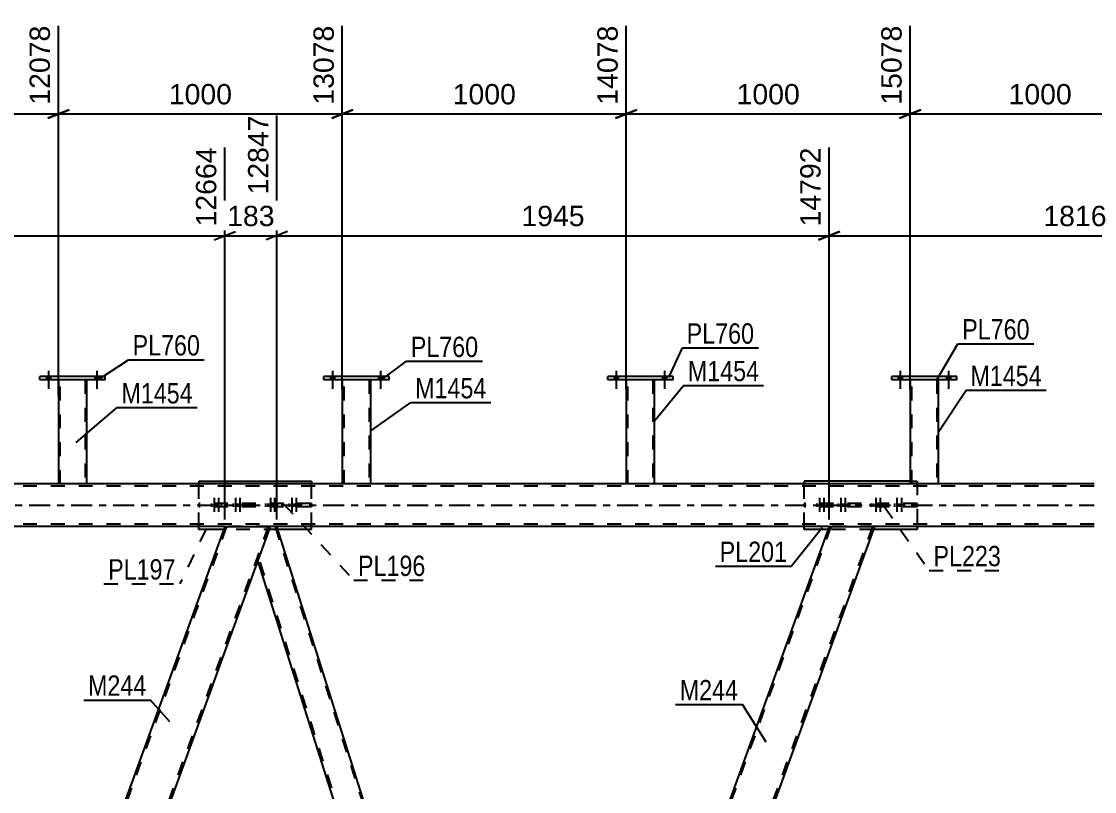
# Model space of a CAD drawing. Header units: millimetres. Extents: x -112 to 729, y -410 to 184.
# Drawn here: x 475 to 626.2, y -40.3 to 68.1 of the extents above; entities that cross this region are included whole.
import ezdxf

# ---------------------------------------------------------------- set-up
doc = ezdxf.new("R2010")
doc.units = ezdxf.units.MM
doc.linetypes.add('DXK_LINE_DOT2', pattern=[3.9198, 1.9599, -1.9599])
doc.linetypes.add('DXK_LINE_DOT3', pattern=[5.9187, 2.979, -0.9799, 0.9799, -0.9799])
doc.styles.add('Arial', font='ARIAL.TTF', dxfattribs={"height": 0.2})
doc.styles.add('Arial Narrow', font='ARIALN.TTF', dxfattribs={"height": 0.2})

# ---------------------------------------------------------------- blocks, each defined once
blk = doc.blocks.new('Part-318931512-2678 - 2534')
at = {"color": 2, "linetype": 'Continuous'}
for p, q in [((503.63, -3), (460.32, -122)), ((510.02, -3), (466.7, -122)), ((503.63, -3), (510.02, -3)), ((466.67, -122), (460.32, -122)), ((466.7, -122), (466.67, -122))]:
    blk.add_line(p, q, dxfattribs=at)
at = {"color": 7, "linetype": 'DXK_LINE_DOT2'}
for p, q in [((503.89, -3), (460.57, -122)), ((509.76, -3), (466.45, -122))]:
    blk.add_line(p, q, dxfattribs=at)
blk = doc.blocks.new('Bolt-318931512-2691 - 2534')
at = {"color": 1, "linetype": 'DXK_LINE_DOT2'}
for p, q in [((594.98, 0.24), (594.98, -0.24)), ((595.34, 1.04), (595.34, -1.96)), ((595.63, 0.24), (595.63, -0.24)), ((595.7, 0.24), (595.7, -0.24)), ((595.99, 1.04), (595.99, -1.96)), ((596.35, 0.24), (596.35, -0.24)), ((597.97, 0.24), (597.97, -0.24)), ((598.33, 1.04), (598.33, -1.96)), ((598.62, 0.24), (598.62, -0.24)), ((598.69, 0.24), (598.69, -0.24)), ((598.98, 1.04), (598.98, -1.96)), ((599.34, 0.24), (599.34, -0.24))]:
    blk.add_line(p, q, dxfattribs=at)
blk = doc.blocks.new('Part-318931512-2683 - 2534')
at = {"color": 2, "linetype": 'Continuous'}
for p, q in [((588.77, -3), (545.45, -122)), ((595.15, -3), (551.84, -122)), ((588.77, -3), (595.15, -3)), ((551.8, -122), (545.45, -122)), ((551.84, -122), (551.8, -122))]:
    blk.add_line(p, q, dxfattribs=at)
at = {"color": 7, "linetype": 'DXK_LINE_DOT2'}
for p, q in [((589.02, -3), (545.71, -122)), ((594.9, -3), (551.58, -122))]:
    blk.add_line(p, q, dxfattribs=at)
blk = doc.blocks.new('Part-318931512-2688 - 2534')
at = {"color": 7, "linetype": 'DXK_LINE_DOT2'}
for p, q in [((510.02, -3), (508.28, -7.77)), ((510.97, -3), (510.02, -3)), ((510.71, -3), (547.05, -117.6)), ((544.76, -122), (508.42, -7.4)), ((545.45, -122), (547.19, -117.23)), ((544.5, -122), (545.45, -122))]:
    blk.add_line(p, q, dxfattribs=at)
at = {"color": 2, "linetype": 'Continuous'}
for p, q in [((547.19, -117.23), (510.97, -3)), ((544.5, -122), (508.28, -7.77))]:
    blk.add_line(p, q, dxfattribs=at)
blk = doc.blocks.new('Bolt-318931512-2729 - 2534')
at = {"linetype": 'Continuous'}
for points in [[(478.51, 17.64), (479.07, 17.64), (479.07, 18.12), (478.51, 18.12)], [(478.51, 17.64), (479.07, 17.64), (479.07, 18.12), (478.51, 18.12)], [(485.31, 17.64), (485.87, 17.64), (485.87, 18.12), (485.31, 18.12)], [(485.31, 17.64), (485.87, 17.64), (485.87, 18.12), (485.31, 18.12)]]:
    blk.add_hatch(color=1, dxfattribs=at).paths.add_polyline_path(points)
at = {"color": 1, "linetype": 'Continuous'}
for p, q in [((478.79, 18.92), (478.79, 16.4)), ((478.79, 18.92), (478.79, 16.4)), ((485.59, 18.92), (485.59, 16.4)), ((485.59, 18.92), (485.59, 16.4)), ((478.51, 18.12), (478.51, 17.64)), ((478.51, 18.12), (478.51, 17.64)), ((479.07, 18.12), (479.07, 17.64)), ((479.07, 18.12), (479.07, 17.64)), ((485.31, 18.12), (485.31, 17.64)), ((485.31, 18.12), (485.31, 17.64)), ((485.87, 18.12), (485.87, 17.64)), ((485.87, 18.12), (485.87, 17.64))]:
    blk.add_line(p, q, dxfattribs=at)
blk = doc.blocks.new('Bolt-318931512-2730 - 2534')
at = {"color": 1, "linetype": 'DXK_LINE_DOT2'}
for p, q in [((501.78, 0.24), (501.78, -0.24)), ((502.14, 1.04), (502.14, -1.96)), ((502.38, 0.24), (502.38, -0.24)), ((502.5, 0.24), (502.5, -0.24)), ((502.74, 1.04), (502.74, -1.96)), ((503.1, 0.24), (503.1, -0.24)), ((504.8, 0.24), (504.8, -0.24)), ((505.16, 1.04), (505.16, -1.96)), ((505.4, 0.24), (505.4, -0.24)), ((505.52, 0.24), (505.52, -0.24)), ((505.76, 1.04), (505.76, -1.96)), ((506.12, 0.24), (506.12, -0.24))]:
    blk.add_line(p, q, dxfattribs=at)
blk = doc.blocks.new('Bolt-318931512-2731 - 2534')
at = {"color": 1, "linetype": 'DXK_LINE_DOT2'}
for p, q in [((509.69, 0.24), (509.69, -0.24)), ((510.05, 1.04), (510.05, -1.96)), ((510.29, 0.24), (510.29, -0.24)), ((510.41, 0.24), (510.41, -0.24)), ((510.65, 1.04), (510.65, -1.96)), ((511.01, 0.24), (511.01, -0.24)), ((512.71, 0.24), (512.71, -0.24)), ((513.07, 1.04), (513.07, -1.96)), ((513.31, 0.24), (513.31, -0.24)), ((513.43, 0.24), (513.43, -0.24)), ((513.67, 1.04), (513.67, -1.96)), ((514.03, 0.24), (514.03, -0.24))]:
    blk.add_line(p, q, dxfattribs=at)
blk = doc.blocks.new('Part-318931512-2748 - 2534')
at = {"color": 2, "linetype": 'Continuous'}
for p, q in [((517.59, 17.64), (517.59, 18.12)), ((526.79, 18.12), (517.59, 18.12)), ((526.79, 17.64), (517.59, 17.64)), ((526.79, 17.64), (526.79, 18.12))]:
    blk.add_line(p, q, dxfattribs=at)
blk = doc.blocks.new('Part-318931512-2753 - 2534')
at = {"color": 2, "linetype": 'Continuous'}
for p, q in [((560.19, 17.64), (560.19, 3)), ((564.19, 3), (564.19, 17.64))]:
    blk.add_line(p, q, dxfattribs=at)
at = {"color": 7, "linetype": 'DXK_LINE_DOT2'}
for p, q in [((564.19, 17.64), (560.19, 17.64)), ((560.43, 3), (560.43, 17.64)), ((563.95, 17.64), (563.95, 3)), ((564.19, 3), (560.19, 3)), ((560.19, 3), (560.19, 3)), ((564.19, 3), (564.19, 3)), ((564.19, 3), (564.19, 3))]:
    blk.add_line(p, q, dxfattribs=at)
blk = doc.blocks.new('Part-318931512-2758 - 2534')
at = {"color": 2, "linetype": 'Continuous'}
for p, q in [((557.59, 17.64), (557.59, 18.12)), ((566.79, 18.12), (557.59, 18.12)), ((566.79, 17.64), (557.59, 17.64)), ((566.79, 17.64), (566.79, 18.12))]:
    blk.add_line(p, q, dxfattribs=at)
blk = doc.blocks.new('Part-318931512-2766 - 2534')
at = {"color": 2, "linetype": 'Continuous'}
for p, q in [((477.59, 17.64), (477.59, 18.12)), ((486.79, 18.12), (477.59, 18.12)), ((486.79, 17.64), (477.59, 17.64)), ((486.79, 17.64), (486.79, 18.12))]:
    blk.add_line(p, q, dxfattribs=at)
blk = doc.blocks.new('Part-318931512-2880 - 2534')
at = {"color": 7, "linetype": 'DXK_LINE_DOT2'}
for p, q in [((515.83, 0.24), (499.98, 0.24)), ((499.98, 0.24), (499.98, -0.24)), ((506.39, 0.24), (506.39, -0.24)), ((509.42, -0.24), (509.42, 0.24)), ((515.83, 0.24), (515.83, -0.24)), ((515.83, -0.24), (499.98, -0.24))]:
    blk.add_line(p, q, dxfattribs=at)
blk = doc.blocks.new('Part-318931512-2771 - 2534')
at = {"color": 2, "linetype": 'Continuous'}
for p, q in [((520.19, 17.64), (520.19, 3)), ((524.19, 3), (524.19, 17.64))]:
    blk.add_line(p, q, dxfattribs=at)
at = {"color": 7, "linetype": 'DXK_LINE_DOT2'}
for p, q in [((524.19, 17.64), (520.19, 17.64)), ((520.43, 3), (520.43, 17.64)), ((523.95, 17.64), (523.95, 3)), ((524.19, 3), (520.19, 3)), ((520.19, 3), (520.19, 3)), ((524.19, 3), (524.19, 3)), ((524.19, 3), (524.19, 3))]:
    blk.add_line(p, q, dxfattribs=at)
blk = doc.blocks.new('Part-318931512-2790 - 2534')
at = {"color": 2, "linetype": 'Continuous'}
for p, q in [((600.19, 17.64), (600.19, 3)), ((604.19, 3), (604.19, 17.64))]:
    blk.add_line(p, q, dxfattribs=at)
at = {"color": 7, "linetype": 'DXK_LINE_DOT2'}
for p, q in [((604.19, 17.64), (600.19, 17.64)), ((600.43, 3), (600.43, 17.64)), ((603.95, 17.64), (603.95, 3)), ((604.19, 3), (600.19, 3)), ((600.19, 3), (600.19, 3)), ((604.19, 3), (604.19, 3)), ((604.19, 3), (604.19, 3))]:
    blk.add_line(p, q, dxfattribs=at)
blk = doc.blocks.new('Part-318931512-2795 - 2534')
at = {"color": 2, "linetype": 'Continuous'}
for p, q in [((597.59, 17.64), (597.59, 18.12)), ((606.79, 18.12), (597.59, 18.12)), ((606.79, 17.64), (597.59, 17.64)), ((606.79, 17.64), (606.79, 18.12))]:
    blk.add_line(p, q, dxfattribs=at)
blk = doc.blocks.new('Bolt-318931512-2804 - 2534')
at = {"linetype": 'Continuous'}
for points in [[(598.51, 17.64), (599.07, 17.64), (599.07, 18.12), (598.51, 18.12)], [(598.51, 17.64), (599.07, 17.64), (599.07, 18.12), (598.51, 18.12)], [(605.31, 17.64), (605.87, 17.64), (605.87, 18.12), (605.31, 18.12)], [(605.31, 17.64), (605.87, 17.64), (605.87, 18.12), (605.31, 18.12)]]:
    blk.add_hatch(color=1, dxfattribs=at).paths.add_polyline_path(points)
at = {"color": 1, "linetype": 'Continuous'}
for p, q in [((598.79, 18.92), (598.79, 16.4)), ((598.79, 18.92), (598.79, 16.4)), ((605.59, 18.92), (605.59, 16.4)), ((605.59, 18.92), (605.59, 16.4)), ((598.51, 18.12), (598.51, 17.64)), ((598.51, 18.12), (598.51, 17.64)), ((599.07, 18.12), (599.07, 17.64)), ((599.07, 18.12), (599.07, 17.64)), ((605.31, 18.12), (605.31, 17.64)), ((605.31, 18.12), (605.31, 17.64)), ((605.87, 18.12), (605.87, 17.64)), ((605.87, 18.12), (605.87, 17.64))]:
    blk.add_line(p, q, dxfattribs=at)
blk = doc.blocks.new('Bolt-318931512-2805 - 2534')
at = {"color": 1, "linetype": 'DXK_LINE_DOT2'}
for p, q in [((587.05, 0.24), (587.05, -0.24)), ((587.41, 1.04), (587.41, -1.96)), ((587.65, 0.24), (587.65, -0.24)), ((587.77, 0.24), (587.77, -0.24)), ((588.01, 1.04), (588.01, -1.96)), ((588.37, 0.24), (588.37, -0.24)), ((590.07, 0.24), (590.07, -0.24)), ((590.43, 1.04), (590.43, -1.96)), ((590.67, 0.24), (590.67, -0.24)), ((590.79, 0.24), (590.79, -0.24)), ((591.03, 1.04), (591.03, -1.96)), ((591.39, 0.24), (591.39, -0.24))]:
    blk.add_line(p, q, dxfattribs=at)
blk = doc.blocks.new('Bolt-318931512-2806 - 2534')
at = {"linetype": 'Continuous'}
for points in [[(558.51, 17.64), (559.07, 17.64), (559.07, 18.12), (558.51, 18.12)], [(558.51, 17.64), (559.07, 17.64), (559.07, 18.12), (558.51, 18.12)], [(565.31, 17.64), (565.87, 17.64), (565.87, 18.12), (565.31, 18.12)], [(565.31, 17.64), (565.87, 17.64), (565.87, 18.12), (565.31, 18.12)]]:
    blk.add_hatch(color=1, dxfattribs=at).paths.add_polyline_path(points)
at = {"color": 1, "linetype": 'Continuous'}
for p, q in [((558.79, 18.92), (558.79, 16.4)), ((558.79, 18.92), (558.79, 16.4)), ((565.59, 18.92), (565.59, 16.4)), ((565.59, 18.92), (565.59, 16.4)), ((558.51, 18.12), (558.51, 17.64)), ((558.51, 18.12), (558.51, 17.64)), ((559.07, 18.12), (559.07, 17.64)), ((559.07, 18.12), (559.07, 17.64)), ((565.31, 18.12), (565.31, 17.64)), ((565.31, 18.12), (565.31, 17.64)), ((565.87, 18.12), (565.87, 17.64)), ((565.87, 18.12), (565.87, 17.64))]:
    blk.add_line(p, q, dxfattribs=at)
blk = doc.blocks.new('Bolt-318931512-2808 - 2534')
at = {"linetype": 'Continuous'}
for points in [[(518.51, 17.64), (519.07, 17.64), (519.07, 18.12), (518.51, 18.12)], [(518.51, 17.64), (519.07, 17.64), (519.07, 18.12), (518.51, 18.12)], [(525.31, 17.64), (525.87, 17.64), (525.87, 18.12), (525.31, 18.12)], [(525.31, 17.64), (525.87, 17.64), (525.87, 18.12), (525.31, 18.12)]]:
    blk.add_hatch(color=1, dxfattribs=at).paths.add_polyline_path(points)
at = {"color": 1, "linetype": 'Continuous'}
for p, q in [((518.79, 18.92), (518.79, 16.4)), ((518.79, 18.92), (518.79, 16.4)), ((525.59, 18.92), (525.59, 16.4)), ((525.59, 18.92), (525.59, 16.4)), ((518.51, 18.12), (518.51, 17.64)), ((518.51, 18.12), (518.51, 17.64)), ((519.07, 18.12), (519.07, 17.64)), ((519.07, 18.12), (519.07, 17.64)), ((525.31, 18.12), (525.31, 17.64)), ((525.31, 18.12), (525.31, 17.64)), ((525.87, 18.12), (525.87, 17.64)), ((525.87, 18.12), (525.87, 17.64))]:
    blk.add_line(p, q, dxfattribs=at)
blk = doc.blocks.new('Part-318931512-2885 - 2534')
at = {"color": 2, "linetype": 'Continuous'}
for p, q in [((499.98, 3.4), (499.98, 3)), ((499.98, 3.4), (515.83, 3.4)), ((515.83, 3.4), (515.83, 3)), ((499.98, -3.4), (499.98, -3)), ((515.83, -3.4), (515.83, -3)), ((503.49, -3.4), (499.98, -3.4)), ((515.83, -3.4), (511.09, -3.4))]:
    blk.add_line(p, q, dxfattribs=at)
at = {"color": 7, "linetype": 'DXK_LINE_DOT2'}
for p, q in [((499.98, -3), (499.98, 3)), ((515.83, -3), (515.83, 3)), ((511.09, -3.4), (503.49, -3.4))]:
    blk.add_line(p, q, dxfattribs=at)
blk = doc.blocks.new('Part-318931512-2890 - 2534')
at = {"color": 7, "linetype": 'DXK_LINE_DOT2'}
for p, q in [((601.16, 0.24), (585.25, 0.24)), ((585.25, 0.24), (585.25, -0.24)), ((591.66, 0.24), (591.66, -0.24)), ((594.7, -0.24), (594.7, 0.24)), ((601.16, 0.24), (601.16, -0.24)), ((601.16, -0.24), (585.25, -0.24))]:
    blk.add_line(p, q, dxfattribs=at)
blk = doc.blocks.new('Part-318931512-2940 - 2534')
at = {"color": 2, "linetype": 'Continuous'}
for p, q in [((626.12, 3), (20.31, 3)), ((503.63, -3), (424.88, -3)), ((588.77, -3), (510.02, -3)), ((626.12, -3), (595.15, -3))]:
    blk.add_line(p, q, dxfattribs=at)
at = {"color": 7, "linetype": 'DXK_LINE_DOT2'}
for p, q in [((626.12, 2.68), (20.31, 2.68)), ((626.12, -2.68), (20.31, -2.68)), ((510.02, -3), (503.63, -3)), ((595.15, -3), (588.77, -3))]:
    blk.add_line(p, q, dxfattribs=at)
at = {"color": 7, "linetype": 'DXK_LINE_DOT3'}
blk.add_line((20.31, 0), (626.12, 0), dxfattribs=at)
blk = doc.blocks.new('Part-318931512-2952 - 2534')
at = {"color": 2, "linetype": 'Continuous'}
for p, q in [((480.19, 17.64), (480.19, 3)), ((484.19, 3), (484.19, 17.64))]:
    blk.add_line(p, q, dxfattribs=at)
at = {"color": 7, "linetype": 'DXK_LINE_DOT2'}
for p, q in [((484.19, 17.64), (480.19, 17.64)), ((480.43, 3), (480.43, 17.64)), ((483.95, 17.64), (483.95, 3)), ((484.19, 3), (480.19, 3)), ((480.19, 3), (480.19, 3)), ((484.19, 3), (484.19, 3)), ((484.19, 3), (484.19, 3))]:
    blk.add_line(p, q, dxfattribs=at)
blk = doc.blocks.new('Part-318931512-3150 - 2534')
at = {"color": 2, "linetype": 'Continuous'}
for p, q in [((585.25, 3.4), (585.25, 3)), ((600.19, 3.4), (585.25, 3.4)), ((585.25, -3.4), (585.25, -3)), ((601.16, -3), (601.16, -3.4)), ((588.62, -3.4), (585.25, -3.4)), ((601.16, -3.4), (595.01, -3.4))]:
    blk.add_line(p, q, dxfattribs=at)
at = {"color": 7, "linetype": 'DXK_LINE_DOT2'}
for p, q in [((600.19, 3.4), (601.16, 3.4)), ((601.16, 3.4), (601.16, -3)), ((585.25, -3), (585.25, 3)), ((595.01, -3.4), (588.62, -3.4))]:
    blk.add_line(p, q, dxfattribs=at)
blk = doc.blocks.new('StraightDimension-318931512-3408 - 2534')
at = {"color": 7, "linetype": 'Continuous'}
for p, q in [((510.97, -2), (510.97, 54.87)), ((588.77, -2), (588.77, 50.37)), ((512.47, 38.55), (509.47, 37.35)), ((510.97, 37.95), (588.77, 37.95)), ((587.27, 37.35), (590.27, 38.55))]:
    blk.add_line(p, q, dxfattribs=at)
at = {"color": 0, "linetype": 'Continuous'}
blk.add_wipeout([(588.17, 50.97), (583.97, 50.97), (583.97, 38.65), (588.17, 38.65)], dxfattribs=at)
at = {"color": 0}
blk.add_wipeout([(554.91, 38.7), (554.91, 42.9), (544.82, 42.9), (544.82, 38.7)], dxfattribs=at)
at = {"color": 3, "linetype": 'Continuous', "style": 'Arial'}
blk.add_text('14792', height=2.865, rotation=90.0002, dxfattribs=at).set_placement((587.57, 39.25))
at = {"color": 3, "style": 'Arial'}
blk.add_text('1945', height=2.865, dxfattribs=at).set_placement((545.42, 39.3))
blk = doc.blocks.new('StraightDimension-318931512-3410 - 2534')
at = {"color": 7, "linetype": 'Continuous'}
for p, q in [((425.83, -2), (425.83, 54.87)), ((503.63, -2), (503.63, 50.37)), ((427.33, 38.55), (424.33, 37.35)), ((425.83, 37.95), (503.63, 37.95)), ((502.13, 37.35), (505.13, 38.55))]:
    blk.add_line(p, q, dxfattribs=at)
at = {"color": 0, "linetype": 'Continuous'}
blk.add_wipeout([(503.03, 50.97), (498.83, 50.97), (498.83, 38.65), (503.03, 38.65)], dxfattribs=at)
at = {"color": 0}
blk.add_wipeout([(469.78, 38.7), (469.78, 42.9), (459.68, 42.9), (459.68, 38.7)], dxfattribs=at)
at = {"color": 3, "linetype": 'Continuous', "style": 'Arial'}
blk.add_text('12664', height=2.865, rotation=90.0002, dxfattribs=at).set_placement((502.43, 39.25))
at = {"color": 3, "style": 'Arial'}
blk.add_text('1945', height=2.865, dxfattribs=at).set_placement((460.28, 39.3))
blk = doc.blocks.new('StraightDimension-318931512-8484 - 2534')
at = {"color": 7, "linetype": 'Continuous'}
for p, q in [((600.19, 16.33), (600.19, 67.52)), ((636.82, 15.44), (636.82, 67.52)), ((601.69, 55.7), (598.69, 54.5)), ((600.19, 55.1), (636.82, 55.1)), ((635.32, 54.5), (638.32, 55.7))]:
    blk.add_line(p, q, dxfattribs=at)
at = {"color": 0, "linetype": 'Continuous'}
blk.add_wipeout([(636.22, 68.12), (632.02, 68.12), (632.02, 55.8), (636.22, 55.8)], dxfattribs=at)
at = {"color": 0}
blk.add_wipeout([(623.55, 55.85), (623.55, 60.05), (613.46, 60.05), (613.46, 55.85)], dxfattribs=at)
at = {"color": 3, "linetype": 'Continuous', "style": 'Arial'}
blk.add_text('16078', height=2.865, rotation=90.0002, dxfattribs=at).set_placement((635.62, 56.4))
at = {"color": 3, "style": 'Arial'}
blk.add_text('1000', height=2.865, dxfattribs=at).set_placement((614.06, 56.45))
blk = doc.blocks.new('StraightDimension-318931512-3409 - 2534')
at = {"color": 7, "linetype": 'Continuous'}
for p, q in [((510.97, -2), (510.97, 54.87)), ((503.63, -2), (503.63, 50.37)), ((502.13, 37.35), (505.13, 38.55)), ((503.63, 37.95), (510.97, 37.95)), ((512.47, 38.55), (509.47, 37.35))]:
    blk.add_line(p, q, dxfattribs=at)
at = {"color": 0}
blk.add_wipeout([(511.23, 38.7), (511.23, 42.9), (503.36, 42.9), (503.36, 38.7)], dxfattribs=at)
at = {"color": 3, "style": 'Arial'}
blk.add_text('183', height=2.865, dxfattribs=at).set_placement((503.96, 39.3))
at = {"color": 0, "linetype": 'Continuous'}
blk.add_wipeout([(510.37, 55.47), (506.17, 55.47), (506.17, 43.15), (510.37, 43.15)], dxfattribs=at)
at = {"color": 3, "linetype": 'Continuous', "style": 'Arial'}
blk.add_text('12847', height=2.865, rotation=90.0002, dxfattribs=at).set_placement((509.77, 43.75))
blk = doc.blocks.new('StraightDimension-318931512-8488 - 2534')
at = {"color": 7, "linetype": 'Continuous'}
for p, q in [((440.19, 15.44), (440.19, 67.52)), ((480.19, 15.44), (480.19, 67.52)), ((441.69, 55.7), (438.69, 54.5)), ((440.19, 55.1), (480.19, 55.1)), ((478.69, 54.5), (481.69, 55.7))]:
    blk.add_line(p, q, dxfattribs=at)
at = {"color": 0, "linetype": 'Continuous'}
blk.add_wipeout([(479.59, 68.12), (475.39, 68.12), (475.39, 55.8), (479.59, 55.8)], dxfattribs=at)
at = {"color": 0}
blk.add_wipeout([(465.24, 55.85), (465.24, 60.05), (455.14, 60.05), (455.14, 55.85)], dxfattribs=at)
at = {"color": 3, "linetype": 'Continuous', "style": 'Arial'}
blk.add_text('12078', height=2.865, rotation=90.0002, dxfattribs=at).set_placement((478.99, 56.4))
at = {"color": 3, "style": 'Arial'}
blk.add_text('1000', height=2.865, dxfattribs=at).set_placement((455.74, 56.45))
blk = doc.blocks.new('StraightDimension-318931512-8485 - 2534')
at = {"color": 7, "linetype": 'Continuous'}
for p, q in [((560.19, 16.33), (560.19, 67.52)), ((600.19, 16.33), (600.19, 67.52)), ((561.69, 55.7), (558.69, 54.5)), ((560.19, 55.1), (600.19, 55.1)), ((598.69, 54.5), (601.69, 55.7))]:
    blk.add_line(p, q, dxfattribs=at)
at = {"color": 0, "linetype": 'Continuous'}
blk.add_wipeout([(599.59, 68.12), (595.39, 68.12), (595.39, 55.8), (599.59, 55.8)], dxfattribs=at)
at = {"color": 0}
blk.add_wipeout([(585.24, 55.85), (585.24, 60.05), (575.14, 60.05), (575.14, 55.85)], dxfattribs=at)
at = {"color": 3, "linetype": 'Continuous', "style": 'Arial'}
blk.add_text('15078', height=2.865, rotation=90.0002, dxfattribs=at).set_placement((598.99, 56.4))
at = {"color": 3, "style": 'Arial'}
blk.add_text('1000', height=2.865, dxfattribs=at).set_placement((575.74, 56.45))
blk = doc.blocks.new('StraightDimension-318931512-3917 - 2534')
at = {"color": 7, "linetype": 'Continuous'}
for p, q in [((659.86, 0), (679.45, 0)), ((677.65, -1.5), (676.45, 1.5)), ((677.05, -125), (677.05, 0)), ((676.45, -123.5), (677.65, -126.5)), ((617.72, -125), (679.45, -125))]:
    blk.add_line(p, q, dxfattribs=at)
at = {"color": 0}
blk.add_wipeout([(676.3, -57.45), (672.1, -57.45), (672.1, -67.55), (676.3, -67.55)], dxfattribs=at)
at = {"color": 3, "style": 'Arial'}
blk.add_text('3125', height=2.865, rotation=90.0002, dxfattribs=at).set_placement((675.7, -66.95))
blk = doc.blocks.new('StraightDimension-318931512-4425 - 2534')
at = {"color": 7, "linetype": 'Continuous'}
for p, q in [((658.06, -4), (658.06, -69.06)), ((615.92, -121), (615.92, -63.81)), ((617.42, -66.06), (614.42, -67.26)), ((656.56, -67.26), (659.56, -66.06)), ((615.92, -66.66), (658.06, -66.66))]:
    blk.add_line(p, q, dxfattribs=at)
at = {"color": 0}
blk.add_wipeout([(642.04, -65.91), (642.04, -61.71), (631.94, -61.71), (631.94, -65.91)], dxfattribs=at)
at = {"color": 3, "style": 'Arial'}
blk.add_text('1137', height=2.865, dxfattribs=at).set_placement((632.54, -65.31))
blk = doc.blocks.new('StraightDimension-318931512-3407 - 2534')
at = {"color": 7, "linetype": 'Continuous'}
for p, q in [((588.77, -2), (588.77, 50.37)), ((658.06, 4), (658.06, 50.37)), ((590.27, 38.55), (587.27, 37.35)), ((588.77, 37.95), (658.06, 37.95)), ((656.56, 37.35), (659.56, 38.55))]:
    blk.add_line(p, q, dxfattribs=at)
at = {"color": 0, "linetype": 'Continuous'}
blk.add_wipeout([(657.46, 50.97), (653.26, 50.97), (653.26, 38.65), (657.46, 38.65)], dxfattribs=at)
at = {"color": 0}
blk.add_wipeout([(628.46, 38.7), (628.46, 42.9), (618.36, 42.9), (618.36, 38.7)], dxfattribs=at)
at = {"color": 3, "linetype": 'Continuous', "style": 'Arial'}
blk.add_text('16609', height=2.865, rotation=90.0002, dxfattribs=at).set_placement((656.86, 39.25))
at = {"color": 3, "style": 'Arial'}
blk.add_text('1816', height=2.865, dxfattribs=at).set_placement((618.96, 39.3))
blk = doc.blocks.new('StraightDimension-318931512-8486 - 2534')
at = {"color": 7, "linetype": 'Continuous'}
for p, q in [((520.19, 16.33), (520.19, 67.52)), ((560.19, 16.33), (560.19, 67.52)), ((521.69, 55.7), (518.69, 54.5)), ((520.19, 55.1), (560.19, 55.1)), ((558.69, 54.5), (561.69, 55.7))]:
    blk.add_line(p, q, dxfattribs=at)
at = {"color": 0, "linetype": 'Continuous'}
blk.add_wipeout([(559.59, 68.12), (555.39, 68.12), (555.39, 55.8), (559.59, 55.8)], dxfattribs=at)
at = {"color": 0}
blk.add_wipeout([(545.24, 55.85), (545.24, 60.05), (535.14, 60.05), (535.14, 55.85)], dxfattribs=at)
at = {"color": 3, "linetype": 'Continuous', "style": 'Arial'}
blk.add_text('14078', height=2.865, rotation=90.0002, dxfattribs=at).set_placement((558.99, 56.4))
at = {"color": 3, "style": 'Arial'}
blk.add_text('1000', height=2.865, dxfattribs=at).set_placement((535.74, 56.45))
blk = doc.blocks.new('StraightDimension-318931512-8487 - 2534')
at = {"color": 7, "linetype": 'Continuous'}
for p, q in [((480.19, 15.44), (480.19, 67.52)), ((520.19, 16.33), (520.19, 67.52)), ((481.69, 55.7), (478.69, 54.5)), ((480.19, 55.1), (520.19, 55.1)), ((518.69, 54.5), (521.69, 55.7))]:
    blk.add_line(p, q, dxfattribs=at)
at = {"color": 0, "linetype": 'Continuous'}
blk.add_wipeout([(519.59, 68.12), (515.39, 68.12), (515.39, 55.8), (519.59, 55.8)], dxfattribs=at)
at = {"color": 0}
blk.add_wipeout([(505.23, 55.85), (505.23, 60.05), (495.14, 60.05), (495.14, 55.85)], dxfattribs=at)
at = {"color": 3, "linetype": 'Continuous', "style": 'Arial'}
blk.add_text('13078', height=2.865, rotation=90.0002, dxfattribs=at).set_placement((518.99, 56.4))
at = {"color": 3, "style": 'Arial'}
blk.add_text('1000', height=2.865, dxfattribs=at).set_placement((495.74, 56.45))
blk = doc.blocks.new('Mark-318931512-2674 - 2534')
at = {"color": 0}
blk.add_wipeout([(492.58, -26.83), (492.58, -23.83), (484.36, -23.83), (484.36, -26.83)], dxfattribs=at)
blk.add_wipeout([(492.58, -26.83), (492.58, -23.83), (484.36, -23.83), (484.36, -26.83)], dxfattribs=at)
at = {"color": 30, "linetype": 'Continuous'}
for p in [(483.76, -27.43), (495.91, -30.51)]:
    blk.add_line(p, (493.18, -27.43), dxfattribs=at)
at = {"color": 3, "style": 'Arial Narrow'}
blk.add_text('M244', height=2.863, dxfattribs=at).set_placement((484.36, -26.83))
blk = doc.blocks.new('Mark-318931512-2679 - 2534')
at = {"color": 0}
blk.add_wipeout([(575.95, -27.47), (575.95, -24.47), (567.73, -24.47), (567.73, -27.47)], dxfattribs=at)
blk.add_wipeout([(575.95, -27.47), (575.95, -24.47), (567.73, -24.47), (567.73, -27.47)], dxfattribs=at)
at = {"color": 30, "linetype": 'Continuous'}
for p in [(567.13, -28.07), (579.93, -33.38)]:
    blk.add_line(p, (576.55, -28.07), dxfattribs=at)
at = {"color": 3, "style": 'Arial Narrow'}
blk.add_text('M244', height=2.863, dxfattribs=at).set_placement((567.73, -27.47))
blk = doc.blocks.new('Mark-318931512-2744 - 2534')
at = {"color": 0}
blk.add_wipeout([(539.34, 20.87), (539.34, 23.87), (529.84, 23.87), (529.84, 20.87)], dxfattribs=at)
blk.add_wipeout([(539.34, 20.87), (539.34, 23.87), (529.84, 23.87), (529.84, 20.87)], dxfattribs=at)
at = {"color": 30, "linetype": 'Continuous'}
for p, q in [((525.7, 17.64), (529.24, 20.27)), ((529.24, 20.27), (539.94, 20.27))]:
    blk.add_line(p, q, dxfattribs=at)
at = {"color": 3, "style": 'Arial Narrow'}
blk.add_text('PL760', height=2.863, dxfattribs=at).set_placement((529.84, 20.87))
blk = doc.blocks.new('Mark-318931512-2749 - 2534')
at = {"color": 0}
blk.add_wipeout([(578.93, 17.47), (578.93, 20.47), (568.88, 20.47), (568.88, 17.47)], dxfattribs=at)
blk.add_wipeout([(578.93, 17.47), (578.93, 20.47), (568.88, 20.47), (568.88, 17.47)], dxfattribs=at)
at = {"color": 30, "linetype": 'Continuous'}
for p, q in [((564.19, 11.9), (568.28, 16.87)), ((568.28, 16.87), (579.53, 16.87))]:
    blk.add_line(p, q, dxfattribs=at)
at = {"color": 3, "style": 'Arial Narrow'}
blk.add_text('M1454', height=2.863, dxfattribs=at).set_placement((568.88, 17.47))
blk = doc.blocks.new('Mark-318931512-2754 - 2534')
at = {"color": 0}
blk.add_wipeout([(578.22, 22.75), (578.22, 25.75), (568.71, 25.75), (568.71, 22.75)], dxfattribs=at)
blk.add_wipeout([(578.22, 22.75), (578.22, 25.75), (568.71, 25.75), (568.71, 22.75)], dxfattribs=at)
at = {"color": 30, "linetype": 'Continuous'}
for p, q in [((566.18, 17.98), (568.11, 22.15)), ((568.11, 22.15), (578.82, 22.15))]:
    blk.add_line(p, q, dxfattribs=at)
at = {"color": 3, "style": 'Arial Narrow'}
blk.add_text('PL760', height=2.863, dxfattribs=at).set_placement((568.71, 22.75))
blk = doc.blocks.new('Mark-318931512-2762 - 2534')
at = {"color": 0}
blk.add_wipeout([(500.14, 21.09), (500.14, 24.09), (490.64, 24.09), (490.64, 21.09)], dxfattribs=at)
blk.add_wipeout([(500.14, 21.09), (500.14, 24.09), (490.64, 24.09), (490.64, 21.09)], dxfattribs=at)
at = {"color": 30, "linetype": 'Continuous'}
for p, q in [((486.12, 17.87), (490.04, 20.49)), ((490.04, 20.49), (500.74, 20.49))]:
    blk.add_line(p, q, dxfattribs=at)
at = {"color": 3, "style": 'Arial Narrow'}
blk.add_text('PL760', height=2.863, dxfattribs=at).set_placement((490.64, 21.09))
blk = doc.blocks.new('Mark-318931512-2767 - 2534')
at = {"color": 0}
blk.add_wipeout([(540.5, 15.05), (540.5, 18.05), (530.45, 18.05), (530.45, 15.05)], dxfattribs=at)
blk.add_wipeout([(540.5, 15.05), (540.5, 18.05), (530.45, 18.05), (530.45, 15.05)], dxfattribs=at)
at = {"color": 30, "linetype": 'Continuous'}
for p, q in [((524.19, 10.47), (529.85, 14.45)), ((529.85, 14.45), (541.1, 14.45))]:
    blk.add_line(p, q, dxfattribs=at)
at = {"color": 3, "style": 'Arial Narrow'}
blk.add_text('M1454', height=2.863, dxfattribs=at).set_placement((530.45, 15.05))
blk = doc.blocks.new('Mark-318931512-2786 - 2534')
at = {"color": 0}
blk.add_wipeout([(618.74, 16.79), (618.74, 19.79), (608.69, 19.79), (608.69, 16.79)], dxfattribs=at)
blk.add_wipeout([(618.74, 16.79), (618.74, 19.79), (608.69, 19.79), (608.69, 16.79)], dxfattribs=at)
at = {"color": 30, "linetype": 'Continuous'}
for p, q in [((604.19, 10.35), (608.09, 16.19)), ((608.09, 16.19), (619.34, 16.19))]:
    blk.add_line(p, q, dxfattribs=at)
at = {"color": 3, "style": 'Arial Narrow'}
blk.add_text('M1454', height=2.863, dxfattribs=at).set_placement((608.69, 16.79))
blk = doc.blocks.new('Mark-318931512-2791 - 2534')
at = {"color": 0}
blk.add_wipeout([(617.03, 23.34), (617.03, 26.34), (607.53, 26.34), (607.53, 23.34)], dxfattribs=at)
blk.add_wipeout([(617.03, 23.34), (617.03, 26.34), (607.53, 26.34), (607.53, 23.34)], dxfattribs=at)
at = {"color": 30, "linetype": 'Continuous'}
for p, q in [((603.96, 17.64), (606.93, 22.74)), ((606.93, 22.74), (617.63, 22.74))]:
    blk.add_line(p, q, dxfattribs=at)
at = {"color": 3, "style": 'Arial Narrow'}
blk.add_text('PL760', height=2.863, dxfattribs=at).set_placement((607.53, 23.34))
blk = doc.blocks.new('Mark-318931512-2876 - 2534')
at = {"color": 0}
blk.add_wipeout([(531.91, -9.96), (531.91, -6.96), (522.4, -6.96), (522.4, -9.96)], dxfattribs=at)
blk.add_wipeout([(531.91, -9.96), (531.91, -6.96), (522.4, -6.96), (522.4, -9.96)], dxfattribs=at)
at = {"color": 30, "linetype": 'DXK_LINE_DOT2'}
for p, q in [((511.87, 0.24), (521.8, -10.56)), ((521.8, -10.56), (532.51, -10.56))]:
    blk.add_line(p, q, dxfattribs=at)
at = {"color": 3, "style": 'Arial Narrow'}
blk.add_text('PL196', height=2.863, dxfattribs=at).set_placement((522.4, -9.96))
blk = doc.blocks.new('Mark-318931512-2881 - 2534')
at = {"color": 0}
blk.add_wipeout([(496.7, -10.46), (496.7, -7.46), (487.2, -7.46), (487.2, -10.46)], dxfattribs=at)
blk.add_wipeout([(496.7, -10.46), (496.7, -7.46), (487.2, -7.46), (487.2, -10.46)], dxfattribs=at)
at = {"color": 30, "linetype": 'DXK_LINE_DOT2'}
for p in [(500.94, -3.4), (486.6, -11.06)]:
    blk.add_line(p, (497.3, -11.06), dxfattribs=at)
at = {"color": 3, "style": 'Arial Narrow'}
blk.add_text('PL197', height=2.863, dxfattribs=at).set_placement((487.2, -10.46))
blk = doc.blocks.new('Mark-318931512-2886 - 2534')
at = {"color": 0}
blk.add_wipeout([(612.99, -8.59), (612.99, -5.59), (603.49, -5.59), (603.49, -8.59)], dxfattribs=at)
blk.add_wipeout([(612.99, -8.59), (612.99, -5.59), (603.49, -5.59), (603.49, -8.59)], dxfattribs=at)
at = {"color": 30, "linetype": 'DXK_LINE_DOT2'}
for p, q in [((596.59, -0.24), (602.89, -9.19)), ((602.89, -9.19), (613.59, -9.19))]:
    blk.add_line(p, q, dxfattribs=at)
at = {"color": 3, "style": 'Arial Narrow'}
blk.add_text('PL223', height=2.863, dxfattribs=at).set_placement((603.49, -8.59))
blk = doc.blocks.new('Mark-318931512-2948 - 2534')
at = {"color": 0}
blk.add_wipeout([(499.12, 14.34), (499.12, 17.34), (489.07, 17.34), (489.07, 14.34)], dxfattribs=at)
blk.add_wipeout([(499.12, 14.34), (499.12, 17.34), (489.07, 17.34), (489.07, 14.34)], dxfattribs=at)
at = {"color": 30, "linetype": 'Continuous'}
for p, q in [((482.7, 8.84), (488.47, 13.74)), ((488.47, 13.74), (499.72, 13.74))]:
    blk.add_line(p, q, dxfattribs=at)
at = {"color": 3, "style": 'Arial Narrow'}
blk.add_text('M1454', height=2.863, dxfattribs=at).set_placement((489.07, 14.34))
blk = doc.blocks.new('Mark-318931512-3146 - 2534')
at = {"color": 0}
blk.add_wipeout([(582.86, -7.99), (582.86, -4.99), (573.36, -4.99), (573.36, -7.99)], dxfattribs=at)
blk.add_wipeout([(582.86, -7.99), (582.86, -4.99), (573.36, -4.99), (573.36, -7.99)], dxfattribs=at)
at = {"color": 30, "linetype": 'Continuous'}
for p in [(587.79, -3.18), (572.76, -8.59)]:
    blk.add_line(p, (583.46, -8.59), dxfattribs=at)
at = {"color": 3, "style": 'Arial Narrow'}
blk.add_text('PL201', height=2.863, dxfattribs=at).set_placement((573.36, -7.99))

msp = doc.modelspace()

# ---------------------------------------------------------------- block references
for name in ['Bolt-318931512-2729 - 2534', 'Bolt-318931512-2808 - 2534', 'Bolt-318931512-2806 - 2534', 'Bolt-318931512-2804 - 2534', 'Part-318931512-2766 - 2534', 'Part-318931512-2952 - 2534', 'Part-318931512-2748 - 2534', 'Part-318931512-2771 - 2534', 'Part-318931512-2758 - 2534', 'Part-318931512-2753 - 2534', 'Part-318931512-2795 - 2534', 'Part-318931512-2790 - 2534', 'Part-318931512-2885 - 2534', 'Part-318931512-3150 - 2534', 'Part-318931512-2940 - 2534', 'Part-318931512-2880 - 2534', 'Bolt-318931512-2730 - 2534', 'Bolt-318931512-2731 - 2534', 'Part-318931512-2890 - 2534', 'Bolt-318931512-2805 - 2534', 'Bolt-318931512-2691 - 2534', 'Part-318931512-2678 - 2534', 'Part-318931512-2688 - 2534', 'Part-318931512-2683 - 2534']:
    msp.add_blockref(name, (0, 0))

# ---------------------------------------------------------------- next in the draw order: block references
for name in ['StraightDimension-318931512-8484 - 2534', 'StraightDimension-318931512-3410 - 2534', 'StraightDimension-318931512-3408 - 2534', 'StraightDimension-318931512-3917 - 2534', 'Mark-318931512-2881 - 2534', 'Mark-318931512-3146 - 2534', 'Mark-318931512-2674 - 2534', 'Mark-318931512-2679 - 2534']:
    msp.add_blockref(name, (0, 0))

# ---------------------------------------------------------------- next in the draw order: block references
for name in ['StraightDimension-318931512-8488 - 2534', 'StraightDimension-318931512-8485 - 2534', 'StraightDimension-318931512-3409 - 2534', 'StraightDimension-318931512-4425 - 2534']:
    msp.add_blockref(name, (0, 0))

# ---------------------------------------------------------------- next in the draw order: block references
for name in ['StraightDimension-318931512-8486 - 2534', 'StraightDimension-318931512-3407 - 2534', 'Mark-318931512-2749 - 2534', 'Mark-318931512-2876 - 2534']:
    msp.add_blockref(name, (0, 0))

# ---------------------------------------------------------------- next in the draw order: block references
for name in ['StraightDimension-318931512-8487 - 2534', 'Mark-318931512-2754 - 2534', 'Mark-318931512-2744 - 2534', 'Mark-318931512-2786 - 2534', 'Mark-318931512-2886 - 2534']:
    msp.add_blockref(name, (0, 0))

# ---------------------------------------------------------------- next in the draw order: block references
for name in ['Mark-318931512-2791 - 2534', 'Mark-318931512-2762 - 2534', 'Mark-318931512-2767 - 2534']:
    msp.add_blockref(name, (0, 0))

# ---------------------------------------------------------------- next in the draw order: block references
msp.add_blockref('Mark-318931512-2948 - 2534', (0, 0))

doc.saveas('drawing.dxf')
